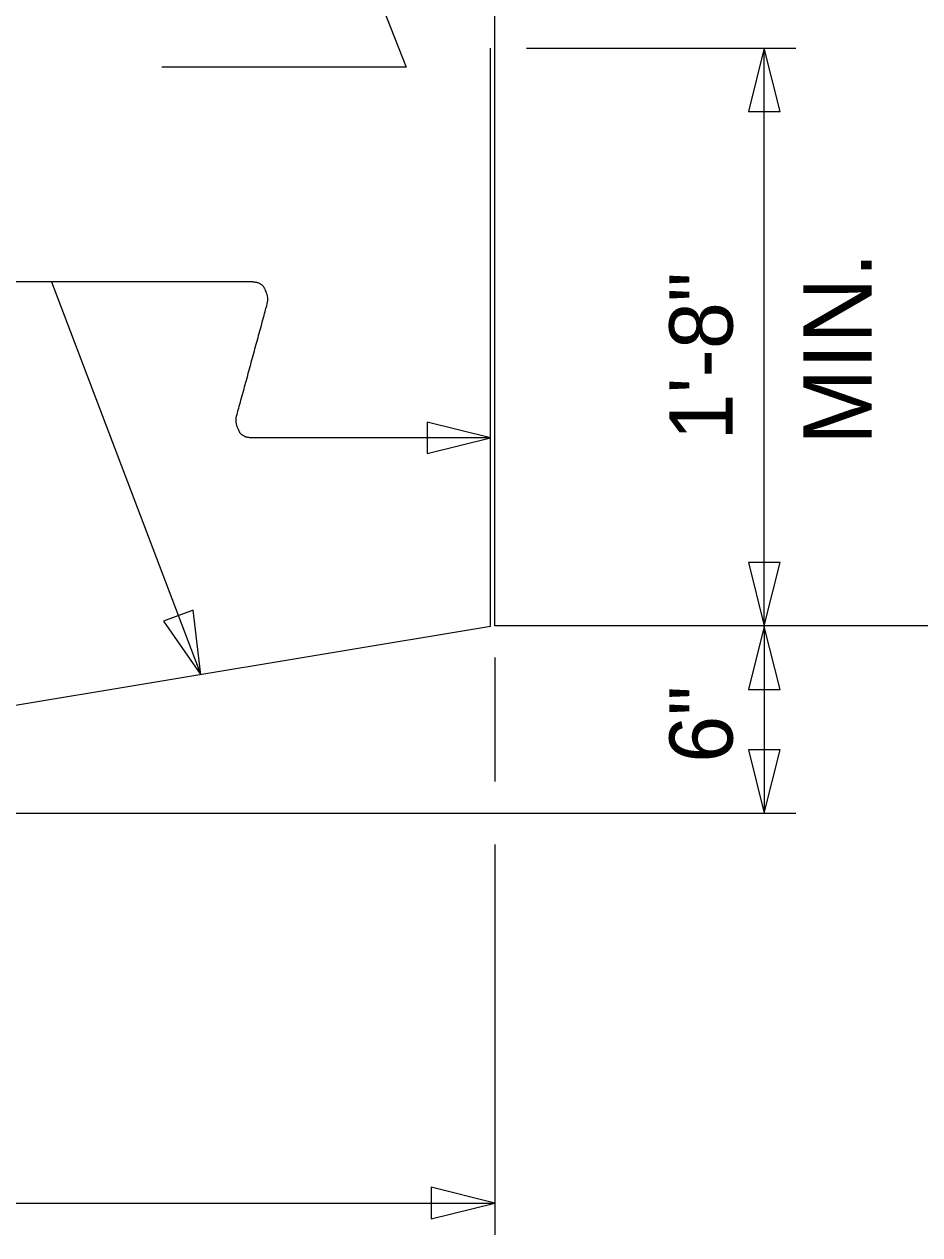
# Model space of a CAD drawing. Extents: x 0 to 575, y 0 to 300.
# Drawn here: x 210.67 to 227.1, y 53.65 to 75.87 of the extents above; entities that cross this region are included whole.
import ezdxf

# ---------------------------------------------------------------- set-up
doc = ezdxf.new("R2010")
doc.units = 0
for name, color, linetype in [('Dimension Lines CELL', 7, 'Continuous'), ('Mis Center Lines CELL', 7, 'Continuous'), ('Mis Object Lines CELL', 7, 'Continuous'), ('Mis Object Lines Hidden', 7, 'Continuous'), ('Sub End Bent Cap Lines', 7, 'Continuous'), ('Text CELL', 7, 'Continuous')]:
    doc.layers.add(name, color=color, linetype=linetype)

# ---------------------------------------------------------------- blocks, each defined once
blk = doc.blocks.new('AH')
at = {"layer": 'Mis Object Lines Hidden'}
blk.add_lwpolyline([(0, 0), (-1.25, 0.312), (-1.25, -0.312)], close=True, dxfattribs=at)

msp = doc.modelspace()

# ---------------------------------------------------------------- linework, layer by layer
at = {"layer": 'Dimension Lines CELL'}
for p, q in [((219.884, 75.427), (224.829, 75.427)), ((224.248, 64.825), (224.248, 75.427)), ((211.173, 71.135), (213.91, 63.927)), ((224.248, 64.813), (224.248, 61.389)), ((219.304, 64.245), (219.304, 61.969)), ((199.267, 61.389), (224.828, 61.389)), ((219.304, 60.809), (219.304, 53.648)), ((198.687, 54.231), (219.304, 54.231))]:
    msp.add_line(p, q, dxfattribs=at)
msp.add_lwpolyline([(216.969, 76.886), (217.678, 75.08), (213.196, 75.08)], dxfattribs=at)
msp.add_open_spline([(219.226, 68.275), (217.767, 68.275), (216.308, 68.275), (214.848, 68.275), (214.821, 68.275), (214.794, 68.279), (214.767, 68.283), (214.744, 68.286), (214.723, 68.295), (214.701, 68.307), (214.663, 68.329), (214.633, 68.357), (214.614, 68.398), (214.564, 68.503), (214.551, 68.617), (214.58, 68.722), (214.669, 69.049), (214.759, 69.377), (214.848, 69.705), (214.938, 70.032), (215.027, 70.36), (215.116, 70.688), (215.145, 70.793), (215.133, 70.906), (215.083, 71.012), (215.063, 71.053), (215.033, 71.081), (214.995, 71.103), (214.973, 71.115), (214.952, 71.123), (214.929, 71.126), (214.902, 71.131), (214.875, 71.135), (214.848, 71.135), (213.272, 71.135), (211.697, 71.135), (208.021, 71.135)], degree=3, dxfattribs=at)
at = {"layer": 'Mis Center Lines CELL'}
for q in [(219.226, 75.427), (198.687, 61.389)]:
    msp.add_line((219.226, 64.813), q, dxfattribs=at)
at = {"layer": 'Sub End Bent Cap Lines'}
for points in [[(219.226, 68.275), (218.066, 68.565), (218.066, 67.985)], [(213.91, 63.927), (213.77, 65.114), (213.227, 64.908)]]:
    msp.add_lwpolyline(points, close=True, dxfattribs=at)
at = {"layer": 'Text CELL'}
for p, q in [((219.304, 64.825), (219.304, 77.074)), ((219.304, 67.177), (219.304, 73.807)), ((238.515, 64.825), (219.304, 64.825))]:
    msp.add_line(p, q, dxfattribs=at)

# ---------------------------------------------------------------- block references
at = {"layer": 'Sub End Bent Cap Lines'}
for p, xscale, yscale, rotation in [((224.248, 75.427), 0.9293231491815479, 0.9293231491815479, 90), ((224.248, 64.825), 0.9293231491815479, 0.9293231491815479, -90), ((224.248, 64.813), 0.9281250000000002, 0.9281250000000002, 90), ((224.248, 61.389), 0.9281250000000002, 0.9281250000000002, -90)]:
    msp.add_blockref('AH', p, dxfattribs=dict(at, xscale=xscale, yscale=yscale, rotation=rotation))
at = {"layer": 'Sub End Bent Cap Lines', "xscale": 0.9321542881499524, "yscale": 0.9321542881499524}
msp.add_blockref('AH', (219.304, 54.231), dxfattribs=at)

# ---------------------------------------------------------------- texts
at = {"layer": 'Mis Object Lines CELL'}
for s, height, p in [('MIN.', 1.2516, (226.216, 68.145)), ('1\'-8"', 1.1617, (223.668, 68.224)), ('6"', 1.1602, (223.668, 62.311))]:
    msp.add_text(s, height=height, rotation=90, dxfattribs=at).set_placement(p)

doc.saveas('drawing.dxf')
